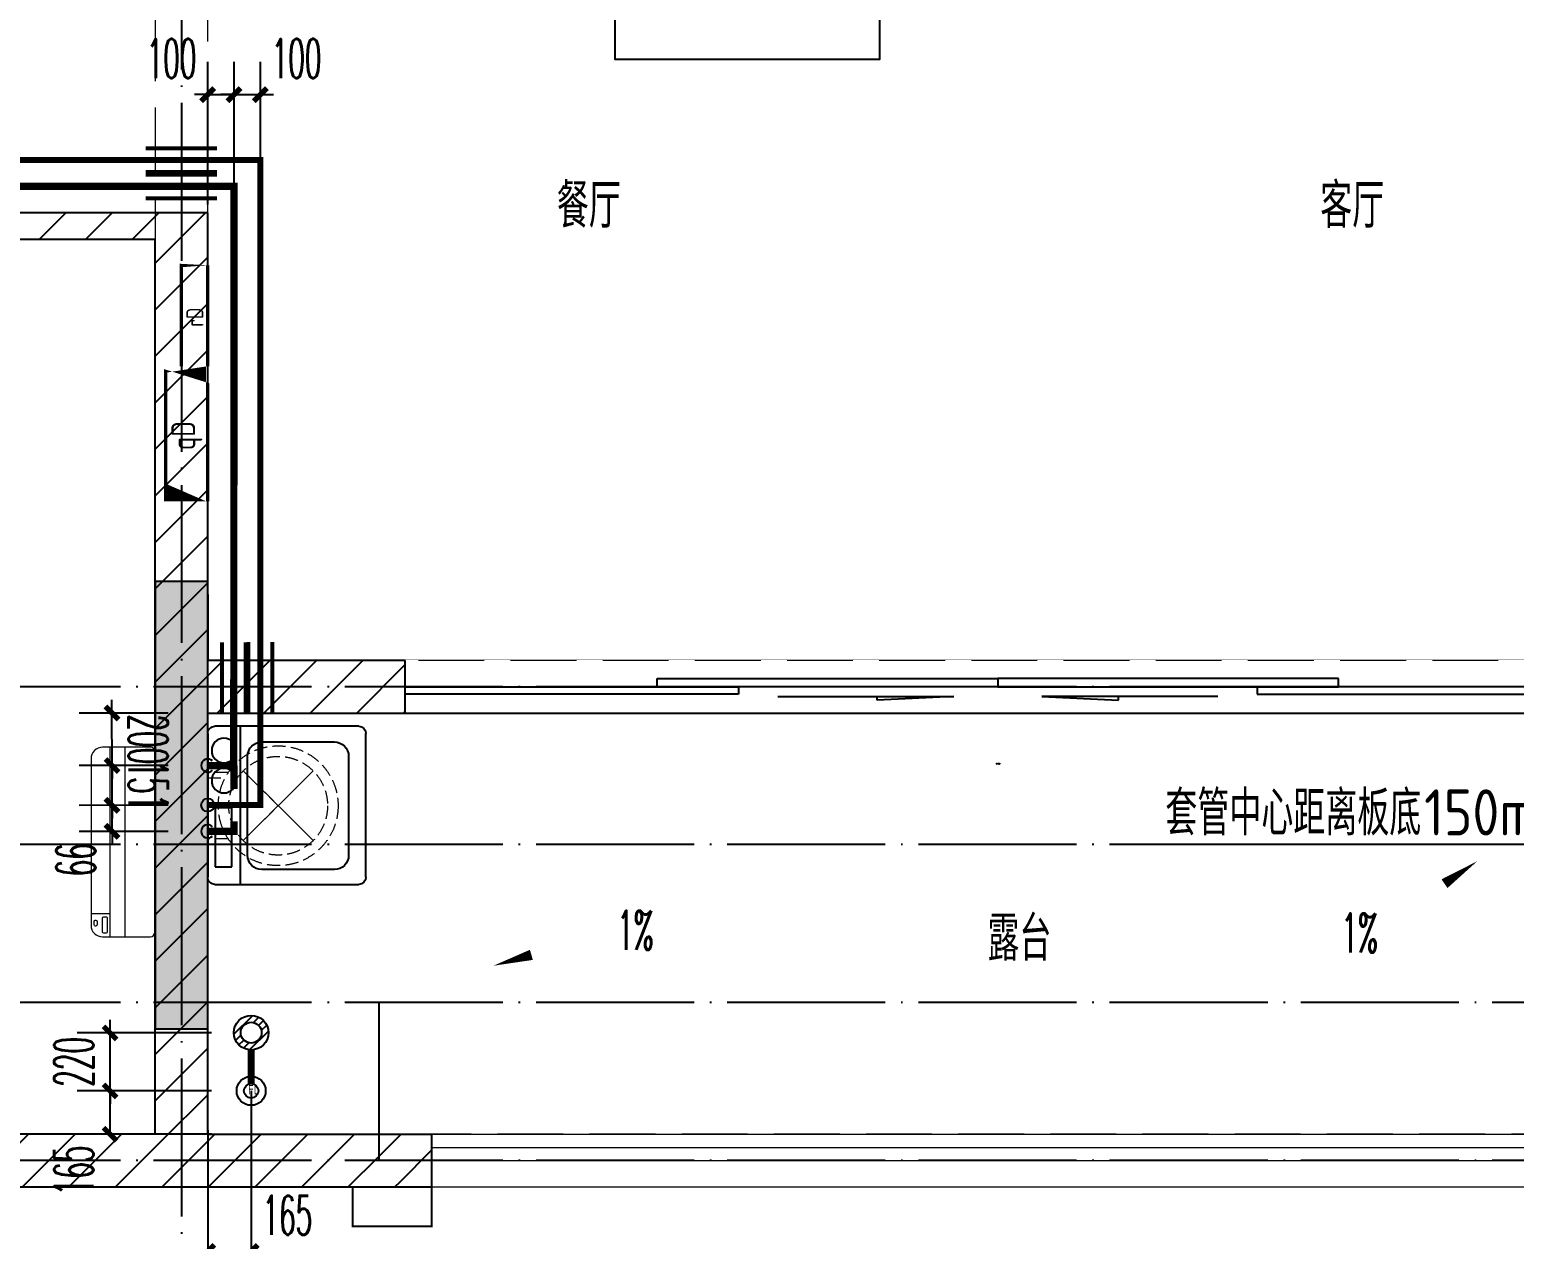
# Model space of a CAD drawing. Extents: x 27938 to 1507990, y 110129 to 923079.
# Drawn here: x 1211659 to 1217296, y 463757 to 468351 of the extents above; entities that cross this region are included whole.
import ezdxf

# ---------------------------------------------------------------- set-up
doc = ezdxf.new("R2010")
doc.units = 0
doc.header["$LTSCALE"] = 1000
doc.header["$MEASUREMENT"] = 0
for name, pattern in [('$1$DASH', [0.35, 0.25, -0.1]), ('__DASH', [0.35, 0.25, -0.1]), ('DASH', [0.35, 0.25, -0.1]), ('DOTE', [2.4200000000000004, 2, -0.2, 0.02, -0.2])]:
    doc.linetypes.add(name, pattern=pattern)
for name, color, linetype in [('----建筑底图', 8, 'Continuous'), ('COLU', 7, 'Continuous'), ('DIM_SYMB', 3, 'Continuous'), ('DIM_不分区热给水', 3, 'Continuous'), ('DIM_不分区给水', 3, 'Continuous'), ('DIM_废水', 31, 'Continuous'), ('DIM_给水', 3, 'Continuous'), ('DOTE', 1, 'Continuous'), ('EQUIP_地漏', 7, 'Continuous'), ('LVTRY', 6, 'Continuous'), ('PIPE-不分区热给水', 5, 'RJ'), ('PIPE-废水', 31, 'TG_F'), ('PIPE-给水中', 72, 'J2'), ('PUB_HATCH', 8, 'Continuous'), ('PUB_TEXT', 4, 'Continuous'), ('S-砼墙填充', 251, 'Continuous'), ('VALVE_不分区给水', 7, 'Continuous'), ('VPIPE-不分区热给水', 5, 'Continuous'), ('VPIPE-不分区给水', 3, 'Continuous'), ('VPIPE-凝结', 150, 'N'), ('VPIPE-废水', 31, 'Continuous'), ('WALL', 9, 'Continuous'), ('WINDOW', 4, 'Continuous'), ('WINDOW_TEXT', 7, 'Continuous')]:
    doc.layers.add(name, color=color, linetype=linetype)
for name, color, linetype, lineweight in [('EQUIP-消防', 3, 'Continuous', 20), ('平面-排水沟', 86, 'Continuous', 15), ('平面-栏杆', 135, 'Continuous', 15), ('平面-看线', 45, 'Continuous', 15), ('平面-空调预留孔', 173, 'Continuous', 15), ('粉刷', 251, 'Continuous', 9)]:
    doc.layers.add(name, color=color, linetype=linetype, lineweight=lineweight)
doc.layers.add('S-L主梁线', color=4, linetype='DASH', plot=False)
doc.styles.add('_TCH_DIM', font='SIMPLEX.shx', dxfattribs={"width": 0.7, "bigfont": 'GBCBIG.shx'})
doc.styles.add('_TCH_DIM_T3', font='SIMPLEX.shx', dxfattribs={"width": 0.4941176470588236, "bigfont": 'GBCBIG.shx'})
doc.styles.add('_TCH_WINDOW', font='SIMPLEX.shx', dxfattribs={"width": 0.7, "height": 3.5, "bigfont": 'GBCBIG.shx'})
doc.styles.get("Standard").update_dxf_attribs({"font": 'gbenor.shx', "bigfont": 'gbcbig.shx'})
doc.styles.add('TG_LINETYPE', font='SIMPLEX', dxfattribs={"width": 0.8, "height": 3, "bigfont": 'HZTXT'})
doc.styles.add('房间名称', font='TSSDENG', dxfattribs={"width": 0.8, "bigfont": 'HZTXT'})
doc.linetypes.add('J2', pattern='A,3,-0.2,["J2",Standard,S=0.25,R=0,X=-0.1,Y=-0.115],-0.35', length=3.55)
doc.linetypes.add('N', pattern='A,3,-0.2,["N",Standard,S=0.25,R=0,X=-0.1,Y=-0.115],-0.2', length=3.4)
doc.linetypes.add('RJ', pattern='A,3,-0.2,["RJ",Standard,S=0.25,R=0,X=-0.1,Y=-0.115],-0.35', length=3.55)
doc.linetypes.add('TG_F', pattern='A,2,-0.3,["F",TG_LINETYPE,S=0.1,R=0,X=-0.23,Y=-0.15],0', length=2.3)
doc.dimstyles.new('_TWT_ARCH&&50', dxfattribs={"dimtxt": 148.75, "dimasz": 50, "dimexe": 125, "dimexo": 150, "dimgap": 63.12500000000001, "dimtad": 1, "dimdec": 0, "dimzin": 0, "dimdsep": 46, "dimtxsty": '_TCH_DIM_T3', "dimblk": 'ARCHTICK', "dimcen": 0.09, "dimclrt": 7, "dimazin": 2, "dimtfac": 1, "dimtdec": 0, "dimtix": 1, "dimtmove": 2, "dimatfit": 3, "dimfxl": 100, "dimtolj": 1, "dimtzin": 0, "dimarcsym": 0})
pattern_1 = [(45, (0, 89.755675), (-88.38838300365748, 88.3883830036575), [])]

# ---------------------------------------------------------------- blocks, each defined once
blk = doc.blocks.new('A$C001338C2')
for p, q in [((844.9999883423079, 303.6000072514144), (54.99998834231155, 303.6000543390692)), ((109.0525457565491, 214.7673082745569), (109.0525510513944, 303.6000511174025)), ((-1.49359439092e-05, 248.6000576173246), (-2.84423585981e-05, 22.0000576172315)), ((899.9999715576414, 22.00000397306576), (899.9999850640525, 248.6000039731589)), ((21.99997024633922, 5.63059293199e-05), (877.9999702463392, 5.2843679441e-06))]:
    blk.add_line(p, q)
at = {"lineweight": 5}
for p, q in [((899.9999830474662, 214.7672611304297), (-1.69525337697e-05, 214.7673147745954)), ((899.9999787804518, 143.1781611304468), (-2.12195482163e-05, 143.1782147746126))]:
    blk.add_line(p, q, dxfattribs=at)
for points in [[(73.08482630450817, 275.0144977724194), (56.77886350143308, 275.0144987443309, -0.414213562373095), (51.27886382925863, 280.5144990721565), (51.27886400034913, 283.3844664433818, -0.414213562373095), (56.77886432817468, 288.8844661155563), (73.08482713124977, 288.8844651436448, -0.4142135623732024), (78.58482680342422, 283.3844648158192), (78.58482663233372, 280.5144974445939, -0.414213562373095)], [(89.24090579471158, 226.3562818807586), (22.19125331861505, 226.3562858772129, -0.414213562372504), (16.6912536464406, 231.8562862050385), (16.69125431894281, 243.1390318179401, -0.414213562373095), (22.19125464676836, 248.6390314901146), (89.24090712286488, 248.6390274936603, -0.414213562373095), (94.74090679503934, 243.1390271658347), (94.74090612253713, 231.8562815529331, -0.414213562373095)]]:
    blk.add_lwpolyline(points, format="xyb", close=True)
for centre, radius, start, end in [((54.99998506405609, 248.6000543390692), 55.0000000000001, 89.99999658490542, 179.9999965849054), ((844.9999850640525, 248.6000072514144), 55.0000000000001, 359.9999965849054, 89.99999658490542), ((21.9999715576414, 22.00005630592932), 22.00000000000004, 179.9999965849054, 269.9999965849054), ((877.9999715576414, 22.00000528436794), 22.00000000000004, 269.9999965849054, 359.9999965849054)]:
    blk.add_arc(centre, radius, start, end)
blk = doc.blocks.new('RECTANG')
for p, q in [((1.00000000000004, 1.00000000000004), (0, 1.00000000000004)), ((0, 1.00000000000004), (0, 0)), ((1.00000000000004, 0), (1.00000000000004, 1.00000000000004)), ((0, 0), (1.00000000000004, 0))]:
    blk.add_line(p, q)
blk = doc.blocks.new('洗衣机')
at = {"layer": 'LVTRY'}
for p, q in [((3791567.361739737, 243472.1311109139), (3791020.978428917, 243472.1311109139)), ((3791116.547650196, 243472.1311109139), (3791116.547650196, 242871.5050683203)), ((3790993.746954995, 243444.5237557961), (3790993.746954995, 242899.1124234381)), ((3791198.977629842, 243412.6941587822), (3791474.884451542, 243412.6941587822)), ((3791594.59321366, 242899.1124234381), (3791594.59321366, 243444.5237557961)), ((3791145.054954439, 242982.4807401235), (3791145.054954439, 243358.0271784722)), ((3791528.807126945, 243358.0271784722), (3791528.807126945, 242982.4807401235)), ((3791474.884451542, 242927.8137598135), (3791198.977629842, 242927.8137598135)), ((3791020.978428917, 242871.5050683203), (3791567.361739737, 242871.5050683203))]:
    blk.add_line(p, q, dxfattribs=at)
at = {"layer": 'LVTRY', "extrusion": (0, 0, -1)}
for centre, major_axis, ratio, start_param, end_param in [((3791020.978428917, 243444.5237557961), (-1.908531711022078e-08, 27.60735511779785), 0.9863847444471043, -1.570796326112996, 7.008549296472211e-10), ((3791567.361739737, 243444.5237557961), (-5.264563262736361e-09, 27.60735511779785), 0.9863847444471043, 1.933262439024475e-10, 1.570796326982994), ((3791055.147302595, 243379.8474220779), (-1.532403957494624e-08, 46.92390957762836), 0.9863847444493448, 3.141592653920872, 9.424777961100459), ((3791198.977629842, 243358.0271784722), (4.764609934498854e-09, 54.66698031005217), 0.9863847444472746, 4.712388980298719, 6.283185307091227), ((3791474.884451542, 243358.0271784722), (-4.76474120185596e-09, 54.66698031005217), 0.9863847444472746, 8.836242848531128e-11, 1.57079632688087), ((3791055.147302595, 243265.6659087724), (-1.532403957494624e-08, 46.92390957762836), 0.9863847444493448, 3.141592653920872, 9.424777961100459), ((3791198.977629842, 242982.4807401235), (-6.265914279833452e-09, 54.66698031005218), 0.9863847444472746, 3.141592653705994, 4.712388980497749), ((3791474.884451542, 242982.4807401235), (6.265651745155644e-09, 54.66698031005217), 0.986384744447275, 1.570796326681842, 3.141592653473596), ((3791020.978428917, 242899.1124234381), (1.908525212675288e-08, 27.60735511779785), 0.9863847444471043, 3.14159265288894, 4.712388979702792), ((3791567.361739737, 242899.1124234381), (5.264433297526799e-09, 27.60735511779784), 0.9863847444471044, 1.570796326606803, 3.141592653396471)]:
    blk.add_ellipse(centre, major_axis=major_axis, ratio=ratio, start_param=start_param, end_param=end_param, dxfattribs=at)
at = {"layer": 'LVTRY', "xscale": 63.25620569481588, "yscale": 224.5369532744355, "zscale": 64.12934308941763, "rotation": 180}
blk.add_blockref('RECTANG', (3791085.200501846, 243162.4333077016), dxfattribs=at)
blk = doc.blocks.new('$TwtSys$00000543')
for p, q in [((-93.61191613507253, -8.532828222891112), (8.532828222720127, 93.61191613524352)), ((12.46562189858378, 55.00516585458899), (41.70321270589193, 84.24275666206813)), ((-8.532828222720127, -93.61191613524352), (93.6119161354145, 8.532828222891112)), ((39.88082245889382, 39.88082245889382), (66.46803743171768, 66.46803743154669)), ((55.00516585475998, 12.46562189841279), (84.24275666206813, 41.70321270589193)), ((-84.24275666206813, -41.70321270589193), (-55.00516585475998, -12.46562189841279)), ((-66.46803743308556, -66.46803743308556), (-39.88082245889382, -39.88082245889382)), ((-41.70321270589193, -84.24275666206813), (-12.46562189824181, -55.00516585458899))]:
    blk.add_line(p, q)
for radius in [94, 56.4]:
    blk.add_circle((0, 0), radius)
blk = doc.blocks.new('dnfhfn')
at = {"linetype": '$1$DASH', "ltscale": 0.2}
for p, q in [((101.8984962723892, 495.000031470118, -2.359636360997379e-09), (121.8984962723892, 495.000031470118, -2.359636360997379e-09)), ((101.8984962723892, 417.1853479389541, -2.359636360997379e-09), (101.8984962723892, 495.000031470118, -2.359636360997379e-09)), ((121.8984962723892, 495.000031470118, -2.359636360997379e-09), (121.8984962723892, 429.0058331504954, -2.359636360997379e-09)), ((353.1017998967993, 495.000031470118, -2.359636360997379e-09), (333.1017998967993, 495.000031470118, -2.359636360997379e-09)), ((333.1017998967993, 495.000031470118, -2.359636360997379e-09), (333.1017998967993, 429.0058331504954, -2.359636360997379e-09)), ((353.1017998967993, 417.1853479389541, -2.359636360997379e-09), (353.1017998967993, 495.000031470118, -2.359636360997379e-09))]:
    blk.add_line(p, q, dxfattribs=at)
at = {"linetype": '$1$DASH', "ltscale": 0.2, "elevation": -2.359636360997379e-09}
for points in [[(94.91774319857359, 360.0825529289432), (94.91774319857359, 360.0825529289432), (360.0827860850841, 94.91750992601737), (360.0827860850841, 94.91750992601737)], [(360.0827861726284, 360.0825529010035), (94.91774310916662, 94.91750995395705), (94.91774310916662, 94.91750995395705), (360.0827861726284, 360.0825529010035)]]:
    blk.add_lwpolyline(points, close=True, dxfattribs=at)
at = {"linetype": '$1$DASH', "ltscale": 0.2}
for radius in [227.5000000426377, 187.5000000426377]:
    blk.add_circle((227.5002646408975, 227.5000314274803, -2.359636360997379e-09), radius, dxfattribs=at)
blk = doc.blocks.new('GDGDGRD')
at = {"layer": 'S-砼墙填充'}
h = blk.add_hatch(color=256, dxfattribs=at)
h.dxf.hatch_style = 1
h.paths.add_polyline_path([(436416.5442748284, 288315.3630931432), (436416.5442743464, 288565.3638601754), (436416.5442743464, 288765.3638601754), (436416.5442741448, 288515.3630931432), (436416.5442745481, 288815.3646272075), (436216.5442748922, 288815.3646272075), (436216.544275146, 287115.363093024), (436416.5442748205, 287115.363093024)])
at = {"layer": 'COLU', "color": 6}
blk.add_lwpolyline([(436416.5442748284, 288315.3630931432), (436416.5442743464, 288565.3638601754), (436416.5442743464, 288765.3638601754), (436416.5442741448, 288515.3630931432), (436416.5442745481, 288815.3646272075), (436216.5442748922, 288815.3646272075), (436216.544275146, 287115.363093024), (436416.5442748205, 287115.363093024), (436416.5442748284, 288315.3630931432)], close=True, dxfattribs=at)
blk = doc.blocks.new('GDGRDGDRGDFD')
at = {"layer": 'EQUIP-消防', "const_width": 12.82051282052028}
blk.add_lwpolyline([(136866.5605577994, 335507.811971089), (136366.5605577994, 335507.8119710906), (136366.5605577991, 335347.8119710904), (136866.5605577991, 335347.8119710888)], close=True, dxfattribs=at)
at = {"layer": 'PUB_TEXT', "color": 7, "true_color": 0xffffff, "style": '房间名称', "width": 0.8}
blk.add_text('qD', height=90, dxfattribs=at).set_placement((136565.0499633249, 335395.5346836653))
blk = doc.blocks.new('FSFSFSFSEG')
at = {"layer": 'EQUIP-消防', "const_width": 12.82051282052028}
blk.add_lwpolyline([(136866.5605577994, 335152.5449090759), (136466.5605577994, 335152.5449090774), (136466.5605577991, 335052.5449090772), (136866.5605577991, 335052.5449090757)], close=True, dxfattribs=at)
at = {"layer": 'PUB_TEXT', "color": 7, "true_color": 0xffffff, "style": '房间名称', "width": 0.8}
blk.add_text('rD', height=64.8, dxfattribs=at).set_placement((136633.7425204425, 335069.0046025831))
blk = doc.blocks.new('A$C2AC150FC')
at = {"layer": 'PUB_HATCH'}
h = blk.add_hatch(dxfattribs=at)
h.set_pattern_fill('普通砖', color=256, scale=50, style=0)
h.set_pattern_definition(pattern_1)
h.paths.add_polyline_path([(15800.00000952169, -8949.999992247678), (13599.9885972713, -8949.999992205296), (13599.98859726937, -9049.999992205303), (15600.00000953395, -9049.99999224383)])
h = blk.add_hatch(dxfattribs=at)
h.set_pattern_fill('普通砖', color=256, scale=50, style=0)
h.set_pattern_definition(pattern_1)
h.paths.add_polyline_path([(15733.33334307091, -10749.9999999367), (15800.00000973008, -10649.99999993675), (15800.00000952169, -8949.999992247678), (15600.00000953395, -9049.99999224383), (15600.00000974233, -10749.99999995085)])
h = blk.add_hatch(dxfattribs=at)
h.set_pattern_fill('普通砖', color=256, scale=50, style=0)
h.set_pattern_definition(pattern_1)
h.paths.add_polyline_path([(15800.00000974033, -10849.99999993674), (16549.98859320923, -10849.99999992292), (16549.98859320554, -10649.99999992293), (15800.00000973008, -10649.99999993675), (15733.33334307092, -10749.99999994145)])
h = blk.add_hatch(dxfattribs=at)
h.set_pattern_fill('普通砖', color=256, scale=50, style=0)
h.set_pattern_definition(pattern_1)
h.paths.add_polyline_path([(15700.00000970781, -12516.6666736854), (15800.00000970846, -12450.00000701873), (15800.00000974033, -10849.99999993674), (15733.33334307092, -10749.99999994145), (15600.00000974233, -10749.9999999366), (15600.00000970848, -12450.00000701874)])
h = blk.add_hatch(dxfattribs=at)
h.set_pattern_fill('普通砖', color=256, scale=50, style=0)
h.set_pattern_definition(pattern_1)
h.paths.add_polyline_path([(15600.00000970848, -12450.00000701874), (14750.00001466088, -12450.00000701875), (14750.00001466088, -12650.00000701874), (15700.00000970648, -12650.00000701874), (15700.00000970781, -12516.6666736854)])
h = blk.add_hatch(dxfattribs=at)
h.set_pattern_fill('普通砖', color=256, scale=50, style=0)
h.set_pattern_definition(pattern_1)
h.paths.add_polyline_path([(15700.00000970781, -12516.6666736854), (15700.00000970648, -12650.00000701874), (16350.00000968009, -12650.00000701875), (16449.99464437509, -12550.00000396614), (16449.97854427691, -12450.00000701874), (15800.00000970846, -12450.00000701873)])
h = blk.add_hatch(dxfattribs=at)
h.set_pattern_fill('普通砖', color=256, scale=50, style=0)
h.set_pattern_definition(pattern_1)
h.paths.add_polyline_path([(16449.99464437509, -12550.00000396614), (16550.00000968017, -12650.00000300375), (16650.00000514602, -12650.00000718428), (16650.00001350697, -12450.00000718428), (16450.0000138632, -12449.99999882333)])
h = blk.add_hatch(dxfattribs=at)
h.set_pattern_fill('普通砖', color=256, scale=50, style=0)
h.set_pattern_definition(pattern_1)
h.paths.add_polyline_path([(16550.00000967993, -12650.0000066036), (16449.99464437509, -12550.00000396614), (16350.00000968009, -12650.00000701875)])
at = {"color": 8}
blk.add_lwpolyline([(18352.06345124892, -7930.18478549103), (17346.06345124892, -7930.18478549103), (17346.06345124892, -8366.18478549103), (18352.06345124892, -8366.18478549103)], close=True, dxfattribs=at)
at = {"color": 8, "const_width": 8}
blk.add_lwpolyline([(16650.0000051267, -12650.00052148133), (16650.0000051267, -12800.00052148133), (16350.0000051267, -12800.00052148133), (16350.00000512297, -12650.000007778)], dxfattribs=at)
at = {"layer": 'DOTE', "color": 169, "linetype": 'DOTE', "ltscale": 0.3}
for p, q in [((15699.78308988479, -3449.999999242835), (15700.02147604129, -14549.99999882322)), ((25632.71399999969, -10750.0000073819), (-1999.999999999767, -10750.0000073819)), ((25632.71399999969, -11350.00000738195), (-1999.999999999767, -11350.00000738195)), ((25632.71399999969, -11949.99999882327), (-1999.999999999767, -11949.99999882327)), ((16449.96565853874, -11949.99999882322), (16449.97854427691, -12549.99999882322)), ((25632.71399999969, -12549.99999882327), (-1999.999999999767, -12549.99999882322))]:
    blk.add_line(p, q, dxfattribs=at)
at = {"layer": 'VPIPE-凝结', "color": 8, "ltscale": 0.1}
blk.add_lwpolyline([(15964.98235563305, -12230.00000702759), (15964.98235563305, -12130.00000702759)], dxfattribs=at)
at = {"layer": 'VPIPE-废水', "color": 8}
blk.add_circle((15964.98235563305, -12285.00000702759), 55, dxfattribs=at)
at = {"layer": 'WALL', "color": 8}
for p, q in [((15800.00000952169, -8949.999992247678), (13599.9885972713, -8949.999992205296)), ((15800.00000973008, -10649.99999993675), (15800.00000952169, -8949.999992247678)), ((13599.98859726937, -9049.999992205303), (15600.00000953395, -9049.99999224383)), ((15600.00000974233, -10749.99999995085), (15600.00000953395, -9049.99999224383)), ((16549.98859320554, -10649.99999992293), (15800.00000973008, -10649.99999993675)), ((16549.98859320923, -10849.99999992292), (16549.98859320554, -10649.99999992293)), ((15600.00000970848, -12450.00000701874), (15600.00000974233, -10749.9999999366)), ((15800.00000974033, -10849.99999993674), (16549.98859320923, -10849.99999992292)), ((15800.00000970846, -12450.00000701873), (15800.00000974033, -10849.99999993674)), ((15600.00000970848, -12450.00000701874), (14750.00001466088, -12450.00000701875)), ((15800.00000970846, -12450.00000701873), (16449.97854427691, -12450.00000701874)), ((16450.0000138632, -12449.99999882333), (16650.00001350697, -12450.00000718428)), ((16650.00001350697, -12450.00000718428), (16650.00000514602, -12650.00000718428)), ((14750.00001466088, -12650.00000701874), (15700.00000970648, -12650.00000701874)), ((15700.00000970648, -12650.00000701874), (16350.00000968009, -12650.00000701875)), ((16350.00000967993, -12650.00000659801), (16350.00000968009, -12650.00000701875)), ((16350.00000967993, -12650.00000659801), (16550.00000967993, -12650.0000066036)), ((16550.00000967993, -12650.0000066036), (16550.00000968017, -12650.00000300375)), ((16550.00000968017, -12650.00000300375), (16650.00000514602, -12650.00000718428))]:
    blk.add_line(p, q, dxfattribs=at)
at = {"layer": 'WINDOW', "color": 8}
for p, q in [((16549.9885932079, -10777.97294827421), (16549.98859320738, -10749.99999992293)), ((16549.98859320738, -10749.99999992293), (17815.61680525382, -10749.99999989961)), ((17506.24102008527, -10749.99999990531), (17506.2410200847, -10719.2449240631)), ((17506.2410200847, -10719.2449240631), (18799.99430351159, -10719.24492403926)), ((18799.99430351215, -10749.99999988147), (17506.24102008527, -10749.99999990531)), ((17815.61680525382, -10749.99999989961), (17815.61680525433, -10777.97294825089)), ((18799.99430351159, -10719.24492403925), (18799.99430351215, -10749.99999988147)), ((20093.74758693847, -10719.24492401542), (18799.99430351159, -10719.24492403926)), ((18799.99430351215, -10749.99999988147), (20093.74758693904, -10749.99999985764)), ((19784.37180177049, -10749.99999986334), (19784.37180177101, -10777.97294821461)), ((21050.00001381693, -10749.99999984002), (19784.37180177049, -10749.99999986334)), ((20093.74758693904, -10749.99999985764), (20093.74758693847, -10719.24492401542)), ((17815.61680525433, -10777.97294825089), (16549.9885932079, -10777.97294827421)), ((17964.4703978934, -10787.19981297075), (18633.38504179117, -10787.19981295842)), ((18633.38504179117, -10787.19981295842), (18341.64260653875, -10801.65187689177)), ((18341.64260653875, -10801.65187689177), (18341.64260653848, -10787.1998129638)), ((19635.51820913228, -10787.19981293996), (18966.60356523451, -10787.19981295228)), ((18966.60356523451, -10787.19981295228), (19258.34600048747, -10801.65187687488)), ((19258.34600048747, -10801.65187687488), (19258.3460004872, -10787.19981294691)), ((19784.37180177101, -10777.97294821461), (21050.00001381744, -10777.97294819129)), ((16549.98859320922, -10849.99999992293), (21050.00001381877, -10849.99999984001))]:
    blk.add_line(p, q, dxfattribs=at)
at = {"layer": '平面-排水沟', "color": 8}
for points in [[(20264.73151116609, -11657.09826599335, 0, 0, 0), (20619.81932585291, -11413.33182606526, 0, 40.00000000000001, 0), (20496.1551154781, -11498.22683812354, 0, 0, 0)], [(17306.27655701037, -11689.0982673656, 0, 0, 0), (16884.86654111301, -11809.86309325992, 0, 40.00000000000001, 0), (17029.06237139347, -11768.54042962691, 0, 0, 0)]]:
    blk.add_lwpolyline(points, format="xyseb", dxfattribs=at)
at = {"layer": '平面-栏杆', "color": 8}
for points in [[(16650.00000967993, -12500.00000715285), (21300.00000967621, -12500.00000869395)], [(16650.00000967993, -12550.00000715192), (21300.00000967621, -12550.00000869395)]]:
    blk.add_lwpolyline(points, dxfattribs=at)
at = {"layer": '平面-看线', "color": 8}
blk.add_lwpolyline([(16650.00000967993, -12450.00000715355), (21300.00000967621, -12450.00000869419)], dxfattribs=at)
at = {"layer": '平面-看线', "color": 8, "linetype": 'DASH'}
blk.add_lwpolyline([(16650.00000967993, -12650.00000715052), (21300.00002789474, -12649.99913257413)], dxfattribs=at)
at = {"color": 8}
blk.add_blockref('GDGDGRD', (-420616.5787028493, -299165.3630932599), dxfattribs=at)
at = {"rotation": 90}
for name, p in [('FSFSFSFSEG', (350852.5104807846, -146016.560550054)), ('GDGRDGDRGDFD', (351147.7785772544, -146416.560550054))]:
    blk.add_blockref(name, p, dxfattribs=at)
at = {"layer": 'EQUIP_地漏', "color": 8, "xscale": 0.7000000000000001, "yscale": 0.7000000000000001, "zscale": 0.7000000000000001}
blk.add_blockref('$TwtSys$00000543', (15964.98235563305, -12064.2000070276), dxfattribs=at)
at = {"layer": '平面-空调预留孔', "color": 8, "xscale": 0.800000000046565, "yscale": 0.800000000046565, "zscale": 0.800000000046565, "rotation": 90.00000023343011}
blk.add_blockref('A$C001338C2', (15599.80866771913, -11699.99996989797), dxfattribs=at)
at = {"layer": '平面-空调预留孔', "color": 8, "rotation": 90}
blk.add_blockref('dnfhfn', (16295.09671995486, -11429.6534910833, 2.359636360997379e-09), dxfattribs=at)
at = {"layer": '粉刷', "color": 8}
blk.add_blockref('洗衣机', (-3775193.74694059, -254372.4011812707), dxfattribs=at)
at = {"layer": 'PUB_TEXT', "color": 8}
for s, height, p in [('餐厅', 168.7943262411347, (17125.46136999107, -9007.517366252432)), ('客厅', 168.7943262411347, (20024.42129715066, -9007.517366252432)), ('露台', 168.7943262411347, (18760.51736696833, -11790.70637300162)), ('FL', 35, (15953.33496073036, -12298.34020873718))]:
    blk.add_text(s, height=height, dxfattribs=at).set_placement(p)
at = {"layer": 'WINDOW_TEXT', "color": 8, "style": '_TCH_WINDOW', "width": 0.4941176470588236}
blk.add_text('TLM4523', height=4.25, rotation=1.055716874123975e-09, dxfattribs=at).set_placement((18793.34430351755, -11044.62499987992))
at = {"layer": '平面-排水沟', "color": 7, "style": '_TCH_DIM', "width": 0.4941176470588236}
for p in [(17354.38989904728, -11749.68527193341), (20104.46888630434, -11759.79990168351)]:
    blk.add_text('1%', height=148.75, dxfattribs=at).set_placement(p)
blk = doc.blocks.new('$VALVE$00000533')
at = {"ltscale": 0.5, "const_width": 25}
for points in [[(-225, 74.99999999999997), (225, 74.99999999999997)], [(-225, -75.00000000000003), (225, -75.00000000000003)]]:
    blk.add_lwpolyline(points, dxfattribs=at)
blk = doc.blocks.new('A$C19FE5086')
at = {"layer": 'S-L主梁线', "color": 225, "linetype": '__DASH', "lineweight": 18}
for p, q in [((13199.9862814853, -4250.012371316028), (13199.9887016227, -1600.000286096183)), ((12999.98861029698, -1700.000194770633), (12999.9862814853, -4250.012188664987)), ((18800.01033365354, -4500.00021624926), (13199.98757995479, -4500.000201830408)), ((13199.98808610067, -4700.000201572897), (18800.01033313852, -4700.000215991808)), ((12999.98792691762, -5900.007624118472), (12999.98777583195, -6299.836085190414)), ((13199.98777583195, -6299.836085190414), (13199.98792691762, -5900.00769969367)), ((12999.98777583195, -6299.836085190414), (10000.00015766523, -6299.836085190414)), ((19450.00926804962, -6299.836085190414), (13199.98777583195, -6299.836085190414))]:
    blk.add_line(p, q, dxfattribs=at)
at = {"layer": 'S-L主梁线', "color": 225, "linetype": 'ByBlock', "lineweight": 18}
for p, q in [((9899.999904271914, -6499.836085190414), (13099.98773804447, -6499.836085190414)), ((13099.98773804447, -6499.836085190414), (19650.00914270291, -6499.836085190414))]:
    blk.add_line(p, q, dxfattribs=at)
blk = doc.blocks.new('A$C48577B60')
at = {"layer": 'DIM_不分区给水'}
blk.add_line((-848.8818888168316, -334.8313460193458), (-2324.069320969982, -334.8313460193458), dxfattribs=at)
at = {"layer": 'DIM_不分区给水', "color": 7}
for s, height, p in [('套管中心距离板底', 168.7943262411347, (-2289.069320969982, -299.8313460193458)), ('150mm', 175, (-1306.090597565727, -299.8313460193458))]:
    blk.add_text(s, height=height, dxfattribs=at).set_placement(p)
blk = doc.blocks.new('_ArchTick')
at = {"color": 0, "linetype": 'ByBlock', "const_width": 0.4}
blk.add_lwpolyline([(-0.5, -0.5), (0.5, 0.5)], dxfattribs=at)
blk = doc.blocks.new('*D225')
at = {"layer": 'Defpoints', "color": 0}
for p in [(1211971.88709618, 465405.0803083578), (1212335.29785854, 465405.18630095), (1212335.326723784, 465306.2176816412)]:
    blk.add_point(p, dxfattribs=at)
at = {"layer": 'DIM_给水', "color": 0, "lineweight": -2}
for p, q in [((1212185.29786492, 465405.1425518655), (1211846.887101496, 465405.0438507874)), ((1211971.88709618, 465405.0803083578), (1211971.872513151, 465455.0803062312)), ((1211971.915961424, 465306.1116890491), (1211971.88709618, 465405.0803083578)), ((1212185.326730164, 465306.1739325567), (1211846.915966741, 465306.0752314787)), ((1211971.915961424, 465306.1116890491), (1211971.930544452, 465256.1116911757))]:
    blk.add_line(p, q, dxfattribs=at)
at = {"layer": 'DIM_给水', "color": 0, "lineweight": -2, "xscale": 50, "yscale": 50, "zscale": 50}
for p, rotation in [((1211971.88709618, 465405.0803083578), 270.0167109195575), ((1211971.915961424, 465306.1116890491), 90.01671091955748)]:
    blk.add_blockref('_ArchTick', p, dxfattribs=dict(at, rotation=rotation))
at = {"layer": 'DIM_给水', "color": 7, "insert": (1211834.447393699, 465198.3215903045), "char_height": 148.75, "attachment_point": 5, "rotation": 270.01671091955745, "style": '_TCH_DIM_T3'}
blk.add_mtext('\\A1;99', dxfattribs=at)
blk = doc.blocks.new('*D226')
at = {"layer": 'Defpoints', "color": 0}
for p in [(1211971.843046275, 465556.1117060239), (1212335.253808636, 465556.2176986162), (1212335.29785854, 465405.1863009501)]:
    blk.add_point(p, dxfattribs=at)
at = {"layer": 'DIM_给水', "color": 0, "lineweight": -2}
for p, q in [((1211971.843046275, 465556.1117060239), (1211971.828463247, 465606.1117038972)), ((1212185.253815016, 465556.1739495317), (1211846.843051592, 465556.0752484535)), ((1211971.88709618, 465405.0803083578), (1211971.843046275, 465556.1117060239)), ((1212185.29786492, 465405.1425518656), (1211846.887101497, 465405.0438507874)), ((1211971.88709618, 465405.0803083578), (1211971.901679208, 465355.0803104845))]:
    blk.add_line(p, q, dxfattribs=at)
at = {"layer": 'DIM_给水', "color": 0, "lineweight": -2, "xscale": 50, "yscale": 50, "zscale": 50}
for p, rotation in [((1211971.843046275, 465556.1117060239), 270.0167109195857), ((1211971.88709618, 465405.0803083578), 90.0167109195857)]:
    blk.add_blockref('_ArchTick', p, dxfattribs=dict(at, rotation=rotation))
at = {"layer": 'DIM_给水', "color": 7, "insert": (1212109.36506538, 465480.6361105185), "char_height": 148.75, "attachment_point": 5, "rotation": 270.0167109195857, "style": '_TCH_DIM_T3'}
blk.add_mtext('\\A1;151', dxfattribs=at)
blk = doc.blocks.new('*D227')
at = {"layer": 'Defpoints', "color": 0}
for p in [(1211971.78484492, 465755.6633801177), (1212335.195607279, 465755.7693727102), (1212335.253808636, 465556.2176986166)]:
    blk.add_point(p, dxfattribs=at)
at = {"layer": 'DIM_给水', "color": 0, "lineweight": -2}
for p, q in [((1211971.78484492, 465755.6633801177), (1211971.770261891, 465805.6633779911)), ((1212185.195613659, 465755.7256236256), (1211846.784850236, 465755.6269225472)), ((1211971.843046276, 465556.111706024), (1211971.78484492, 465755.6633801177)), ((1212185.253815016, 465556.1739495319), (1211846.843051593, 465556.0752484535)), ((1211971.843046276, 465556.111706024), (1211971.857629304, 465506.1117081507))]:
    blk.add_line(p, q, dxfattribs=at)
at = {"layer": 'DIM_给水', "color": 0, "lineweight": -2, "xscale": 50, "yscale": 50, "zscale": 50}
for p, rotation in [((1211971.78484492, 465755.6633801177), 270.016710919615), ((1211971.843046276, 465556.111706024), 90.01671091961504)]:
    blk.add_blockref('_ArchTick', p, dxfattribs=dict(at, rotation=rotation))
at = {"layer": 'DIM_给水', "color": 7, "insert": (1212109.313939749, 465655.9276463986), "char_height": 148.75, "attachment_point": 5, "rotation": 270.016710919615, "style": '_TCH_DIM_T3'}
blk.add_mtext('\\A1;200', dxfattribs=at)
blk = doc.blocks.new('*D228')
at = {"layer": 'Defpoints', "color": 0}
for p in [(1212535.126948426, 468104.3739999925), (1212435.129096071, 467536.773999984), (1212535.126948426, 467536.7739999963)]:
    blk.add_point(p, dxfattribs=at)
at = {"layer": 'DIM_不分区热给水', "color": 0, "lineweight": -2}
for p, q in [((1212435.129096071, 467686.773999984), (1212435.129096071, 468229.3739999925)), ((1212535.126948426, 467686.7739999963), (1212535.126948426, 468229.3739999925)), ((1212435.129096071, 468104.3739999925), (1212385.129096071, 468104.3739999925)), ((1212435.129096071, 468104.3739999925), (1212535.126948426, 468104.3739999925)), ((1212535.126948426, 468104.3739999925), (1212585.126948426, 468104.3739999925))]:
    blk.add_line(p, q, dxfattribs=at)
at = {"layer": 'DIM_不分区热给水', "color": 0, "lineweight": -2, "xscale": 50, "yscale": 50, "zscale": 50}
blk.add_blockref('_ArchTick', (1212435.129096071, 468104.3739999925), dxfattribs=at)
at = {"layer": 'DIM_不分区热给水', "color": 0, "lineweight": -2, "xscale": 50, "yscale": 50, "zscale": 50, "rotation": 180}
blk.add_blockref('_ArchTick', (1212535.126948426, 468104.3739999925), dxfattribs=at)
at = {"layer": 'DIM_不分区热给水', "color": 7, "insert": (1212672.626948357, 468241.8740000155), "char_height": 148.75, "attachment_point": 5, "style": '_TCH_DIM_T3'}
blk.add_mtext('\\A1;100', dxfattribs=at)
blk = doc.blocks.new('*D229')
at = {"layer": 'Defpoints', "color": 0}
for p in [(1212435.129096071, 468104.3739999802), (1212335.230044836, 467536.7739999718), (1212435.129096071, 467536.773999984)]:
    blk.add_point(p, dxfattribs=at)
at = {"layer": 'DIM_不分区热给水', "color": 0, "lineweight": -2}
for p, q in [((1212335.230044836, 467686.7739999718), (1212335.230044836, 468229.3739999802)), ((1212435.129096071, 467686.773999984), (1212435.129096071, 468229.3739999802)), ((1212335.230044836, 468104.3739999802), (1212285.230044836, 468104.3739999802)), ((1212335.230044836, 468104.3739999802), (1212435.129096071, 468104.3739999802)), ((1212435.129096071, 468104.3739999802), (1212485.129096071, 468104.3739999802))]:
    blk.add_line(p, q, dxfattribs=at)
at = {"layer": 'DIM_不分区热给水', "color": 0, "lineweight": -2, "xscale": 50, "yscale": 50, "zscale": 50}
blk.add_blockref('_ArchTick', (1212335.230044836, 468104.3739999802), dxfattribs=at)
at = {"layer": 'DIM_不分区热给水', "color": 0, "lineweight": -2, "xscale": 50, "yscale": 50, "zscale": 50, "rotation": 180}
blk.add_blockref('_ArchTick', (1212435.129096071, 468104.3739999802), dxfattribs=at)
at = {"layer": 'DIM_不分区热给水', "color": 7, "insert": (1212197.730044767, 468241.8739999741), "char_height": 148.75, "attachment_point": 5, "style": '_TCH_DIM_T3'}
blk.add_mtext('\\A1;100', dxfattribs=at)
blk = doc.blocks.new('*D279')
at = {"layer": 'Defpoints', "color": 0}
for p in [(1212335.230045012, 464320.7693658023), (1212500.212390933, 464320.7693657991), (1212500.212390933, 463710.6079999987)]:
    blk.add_point(p, dxfattribs=at)
at = {"layer": 'DIM_SYMB', "color": 0, "lineweight": -2}
for p, q in [((1212335.230045012, 464170.7693658023), (1212335.230045012, 463585.6079999987)), ((1212500.212390933, 464170.7693657991), (1212500.212390933, 463585.6079999987)), ((1212335.230045012, 463710.6079999987), (1212500.212390933, 463710.6079999987))]:
    blk.add_line(p, q, dxfattribs=at)
at = {"layer": 'DIM_SYMB', "color": 0, "lineweight": -2, "xscale": 50, "yscale": 50, "zscale": 50, "rotation": 180}
blk.add_blockref('_ArchTick', (1212335.230045012, 463710.6079999987), dxfattribs=at)
at = {"layer": 'DIM_SYMB', "color": 0, "lineweight": -2, "xscale": 50, "yscale": 50, "zscale": 50}
blk.add_blockref('_ArchTick', (1212500.212390933, 463710.6079999987), dxfattribs=at)
at = {"layer": 'DIM_SYMB', "color": 7, "insert": (1212637.712390921, 463848.1079999943), "char_height": 148.75, "attachment_point": 5, "style": '_TCH_DIM_T3'}
blk.add_mtext('\\A1;165', dxfattribs=at)
blk = doc.blocks.new('*D280')
at = {"layer": 'Defpoints', "color": 0}
for p in [(1211964.467, 464540.5693657991), (1212500.212390933, 464540.5693657991), (1212500.212390933, 464320.7693657991)]:
    blk.add_point(p, dxfattribs=at)
at = {"layer": 'DIM_SYMB', "color": 0, "lineweight": -2}
for p, q in [((1211964.467, 464540.5693657991), (1211964.467, 464590.5693657991)), ((1212350.212390933, 464540.5693657991), (1211839.467, 464540.5693657991)), ((1211964.467, 464320.7693657991), (1211964.467, 464540.5693657991)), ((1212350.212390933, 464320.7693657991), (1211839.467, 464320.7693657991)), ((1211964.467, 464320.7693657991), (1211964.467, 464270.7693657991))]:
    blk.add_line(p, q, dxfattribs=at)
at = {"layer": 'DIM_SYMB', "color": 0, "lineweight": -2, "xscale": 50, "yscale": 50, "zscale": 50}
for p, rotation in [((1211964.467, 464540.5693657991), 270), ((1211964.467, 464320.7693657991), 90)]:
    blk.add_blockref('_ArchTick', p, dxfattribs=dict(at, rotation=rotation))
at = {"layer": 'DIM_SYMB', "color": 7, "insert": (1211826.967, 464430.6693657993), "char_height": 148.75, "attachment_point": 5, "rotation": 90, "style": '_TCH_DIM_T3'}
blk.add_mtext('\\A1;220', dxfattribs=at)
blk = doc.blocks.new('*D281')
at = {"layer": 'Defpoints', "color": 0}
for p in [(1211964.467, 464320.7693657991), (1212500.212390933, 464320.7693657991), (1212500.212390933, 464155.769365808)]:
    blk.add_point(p, dxfattribs=at)
at = {"layer": 'DIM_SYMB', "color": 0, "lineweight": -2}
for p, q in [((1212350.212390933, 464320.7693657991), (1211839.467, 464320.7693657991)), ((1211964.467, 464155.769365808), (1211964.467, 464320.7693657991)), ((1212350.212390933, 464155.769365808), (1211839.467, 464155.769365808))]:
    blk.add_line(p, q, dxfattribs=at)
at = {"layer": 'DIM_SYMB', "color": 0, "lineweight": -2, "xscale": 50, "yscale": 50, "zscale": 50}
for p, rotation in [((1211964.467, 464320.7693657991), 90), ((1211964.467, 464155.769365808), 270)]:
    blk.add_blockref('_ArchTick', p, dxfattribs=dict(at, rotation=rotation))
at = {"layer": 'DIM_SYMB', "color": 7, "insert": (1211826.967, 464018.2693658079), "char_height": 148.75, "attachment_point": 5, "rotation": 90, "style": '_TCH_DIM_T3'}
blk.add_mtext('\\A1;165', dxfattribs=at)

msp = doc.modelspace()

# ---------------------------------------------------------------- block references
at = {"layer": '----建筑底图'}
msp.add_blockref('A$C2AC150FC', (1196535.2300353, 476605.7693728267), dxfattribs=at)

# ---------------------------------------------------------------- next in the draw order: hatches: boundary and pattern name
at = {"layer": 'PIPE-不分区热给水'}
for points in [[(1212535.126948443, 467855.8056618301), (1212535.12674497, 467867.0556618771), (1212546.37694838, 467867.0558653011)], [(1212535.126948443, 467855.8056618301), (1212546.376948426, 467855.805661879), (1212546.37694838, 467867.0558653011)], [(1212535.126948443, 465406.2176818675), (1212546.376948426, 465406.2176816413), (1212546.37694838, 465394.967681686)], [(1212535.126948443, 465406.2176818675), (1212535.126948426, 465394.9676816413), (1212546.37694838, 465394.967681686)]]:
    msp.add_hatch(color=256, dxfattribs=at).paths.add_polyline_path(points)
at = {"layer": 'PIPE-给水中'}
for points in [[(1212435.129096057, 467755.8058880394), (1212435.128831832, 467769.5558880349), (1212448.885536576, 467769.5561523644)], [(1212435.129096057, 467755.8058880394), (1212448.879094537, 467755.7994491648), (1212448.885536576, 467769.5561523644)], [(1212435.218416227, 465306.217681249), (1212435.218416109, 465292.4676816415), (1212448.968416415, 465292.467681522)], [(1212435.218416227, 465306.217681249), (1212448.968416109, 465306.2176818292), (1212448.968416415, 465292.467681522)]]:
    msp.add_hatch(color=256, dxfattribs=at).paths.add_polyline_path(points)

# ---------------------------------------------------------------- next in the draw order: linework, layer by layer
at = {"layer": 'DIM_废水'}
msp.add_line((1212500.212390934, 464320.7693657991), (1212500.212390934, 463156.753), dxfattribs=at)
at = {"layer": 'PIPE-不分区热给水', "ltscale": 0.25, "const_width": 22.5}
for points in [[(1210635.245407877, 467855.7713024545), (1212535.126948426, 467855.805661879)], [(1212535.126948426, 467855.805661879), (1212535.126948426, 465406.2176816413)], [(1212335.326723785, 465406.2176816413), (1212535.126948426, 465406.2176816413)]]:
    msp.add_lwpolyline(points, dxfattribs=at)
at = {"layer": 'PIPE-废水', "ltscale": 0.25, "const_width": 27.5}
msp.add_lwpolyline([(1212500.212390933, 464348.2693657991), (1212500.212390933, 464474.7693657991)], dxfattribs=at)
at = {"layer": 'PIPE-给水中', "ltscale": 0.25, "const_width": 27.5}
for points in [[(1210535.230035541, 467755.7693806137), (1212435.129096044, 467755.8058880374)], [(1212435.129096044, 467755.8058880374), (1212434.099069139, 465556.2176816413)], [(1212335.326723785, 465556.2176816413), (1212434.099069139, 465556.2176816413)], [(1212434.099069139, 465556.2176816413), (1212435.218416109, 465556.2176816413)], [(1212435.218412696, 465556.2176816412), (1212435.218413908, 465467.4676816413)], [(1212435.21841558, 465344.9676816412), (1212435.218416109, 465306.2176816415)], [(1212335.326723785, 465306.2176816415), (1212435.218416109, 465306.2176816415)]]:
    msp.add_lwpolyline(points, dxfattribs=at)
at = {"layer": 'VPIPE-不分区热给水'}
msp.add_circle((1212335.326723785, 465406.2176816413), 25, dxfattribs=at)
at = {"layer": 'VPIPE-不分区给水'}
for centre in [(1212335.326723785, 465556.2176816413), (1212335.326723785, 465306.2176816415)]:
    msp.add_arc(centre, 24.99999999999136, 44.99999999999735, 315.0000000000027, dxfattribs=at)
at = {"layer": 'VPIPE-废水'}
msp.add_circle((1212500.212390933, 464320.7693657991), 27.5, dxfattribs=at)

# ---------------------------------------------------------------- next in the draw order: block references
at = {"ltscale": 0.5}
msp.add_blockref('A$C48577B60', (1218260.281888817, 465590.6007114641), dxfattribs=at)
at = {"layer": 'S-L主梁线', "color": 225, "linetype": 'ByBlock', "lineweight": 18}
msp.add_blockref('A$C19FE5086', (1199135.207667404, 470455.7695815201), dxfattribs=at)
at = {"layer": 'VALVE_不分区给水', "yscale": -0.6, "zscale": 0.6}
for p, xscale, rotation in [((1212235.126948543, 467855.8002363684, 2000), -0.6, 7.239329136154993e-09), ((1212235.126948523, 467755.8002363499, 2000), -0.6, 7.239329136154993e-09), ((1212434.255174042, 465889.5745107827, 2000), 0.6, 269.9999999927761), ((1212535.126948426, 465890.9685107811, 2000), 0.6, 269.9999999927761)]:
    msp.add_blockref('$VALVE$00000533', p, dxfattribs=dict(at, xscale=xscale, rotation=rotation))

# ---------------------------------------------------------------- next in the draw order: dimensions: what is measured, and where the dimension line sits
at = {"layer": 'DIM_SYMB'}
dim = msp.add_aligned_dim(p1=(1212500.212390933, 464320.7693657991), p2=(1212500.212390933, 464540.5693657991), distance=535.745390933007, dimstyle='_TWT_ARCH&&50', dxfattribs=at)
dim.commit()
dim.dimension.update_dxf_attribs({"geometry": '*D280', "text_midpoint": (1211826.967, 464430.6693657993)})
for base, p1, angle, picture, middle in [((1211964.467, 464320.7693657991), (1212500.212390933, 464155.769365808), 90, '*D281', (1211826.967, 464018.2693658079)), ((1212500.212390933, 463710.6079999987), (1212335.230045012, 464320.7693658023), 359.9999999988882, '*D279', (1212637.712390921, 463848.1079999943))]:
    dim = msp.add_linear_dim(base=base, p1=p1, p2=(1212500.212390933, 464320.7693657991), angle=angle, dimstyle='_TWT_ARCH&&50', dxfattribs=at)
    dim.commit()
    dim.dimension.update_dxf_attribs({"geometry": picture, "text_midpoint": middle, "dimtype": 129})
at = {"layer": 'DIM_不分区热给水'}
for base, p1, p2, angle, picture, middle in [((1212435.129096071, 468104.3739999802), (1212335.230044836, 467536.7739999718), (1212435.129096071, 467536.773999984), 7.010689146014472e-09, '*D229', (1212197.730044767, 468241.8739999741)), ((1212535.126948426, 468104.3739999925), (1212435.129096071, 467536.773999984), (1212535.126948426, 467536.7739999963), 7.0371136071822085e-09, '*D228', (1212672.626948357, 468241.8740000155))]:
    dim = msp.add_linear_dim(base=base, p1=p1, p2=p2, angle=angle, dimstyle='_TWT_ARCH&&50', dxfattribs=at)
    dim.commit()
    dim.dimension.update_dxf_attribs({"geometry": picture, "text_midpoint": middle, "dimtype": 129})
at = {"layer": 'DIM_给水'}
for p1, p2, distance, picture, middle in [((1212335.253808636, 465556.2176986164), (1212335.195607279, 465755.7693727101), 363.4107778158525, '*D227', (1212109.313939749, 465655.9276463986)), ((1212335.29785854, 465405.1863009502), (1212335.253808636, 465556.2176986163), 363.4107778179479, '*D226', (1212109.36506538, 465480.6361105185))]:
    dim = msp.add_aligned_dim(p1=p1, p2=p2, distance=distance, dimstyle='_TWT_ARCH&&50', dxfattribs=at)
    dim.commit()
    dim.dimension.update_dxf_attribs({"geometry": picture, "text_midpoint": middle})
dim = msp.add_linear_dim(base=(1211971.88709618, 465405.0803083578), p1=(1212335.326723785, 465306.2176816413), p2=(1212335.29785854, 465405.1863009501), angle=90.01671091982708, dimstyle='_TWT_ARCH&&50', dxfattribs=at)
dim.commit()
dim.dimension.update_dxf_attribs({"geometry": '*D225', "text_midpoint": (1211834.447393699, 465198.3215903045), "dimtype": 129})

doc.saveas('drawing.dxf')
